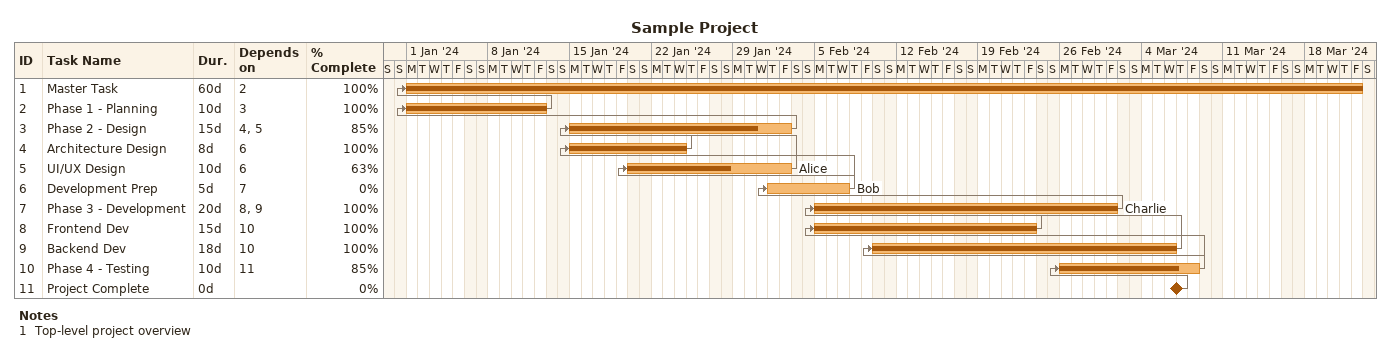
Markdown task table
Sample Project

| ID | Task | Duration | Start | Finish | Predecessors | Resources | % complete |
|---|---|---|---|---|---|---|---|
| 1 | Master Task | 60d | 2024-01-01 | 2024-03-22 | 2 |  | 100 |
| 2 | Phase 1 - Planning | 10d | 2024-01-01 | 2024-01-12 | 3 |  | 100 |
| 3 | Phase 2 - Design | 15d | 2024-01-15 | 2024-02-02 | 4, 5 |  | 85 |
| 4 | Architecture Design | 8d | 2024-01-15 | 2024-01-24 | 6 |  | 100 |
| 5 | UI/UX Design | 10d | 2024-01-20 | 2024-02-02 | 6 | Alice | 63 |
| 6 | Development Prep | 5d | 2024-02-01 | 2024-02-07 | 7 | Bob | 0 |
| 7 | Phase 3 - Development | 20d | 2024-02-05 | 2024-03-01 | 8, 9 | Charlie | 100 |
| 8 | Frontend Dev | 15d | 2024-02-05 | 2024-02-23 | 10 |  | 100 |
| 9 | Backend Dev | 18d | 2024-02-10 | 2024-03-06 | 10 |  | 100 |
| 10 | Phase 4 - Testing | 10d | 2024-02-26 | 2024-03-08 | 11 |  | 85 |
| 11 | Project Complete | 0d | 2024-03-07 | 2024-03-07 |  |  | 0 |

Notes
- 1: Top-level project overview
